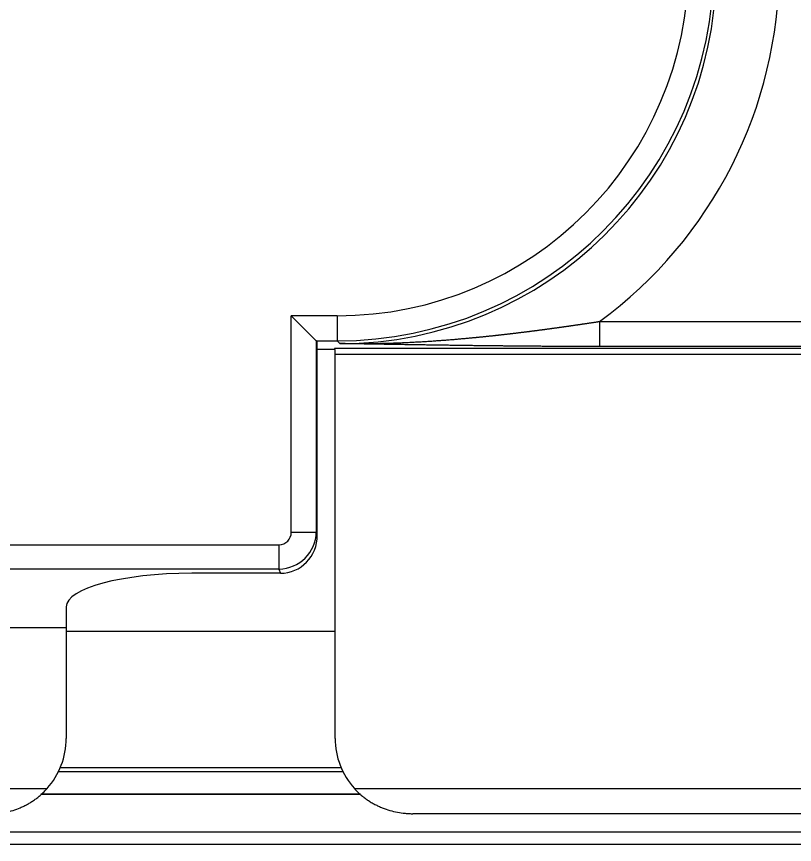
# Model space of a CAD drawing. Header units: millimetres. Extents: x -36 to 4467, y 2 to 3322.
# Drawn here: x 424.6 to 486.6, y 1399.9 to 1465.9 of the extents above; entities that cross this region are included whole.
import ezdxf

# ---------------------------------------------------------------- set-up
doc = ezdxf.new("R2010")
doc.units = ezdxf.units.MM

msp = doc.modelspace()

# ---------------------------------------------------------------- linework, layer by layer
for p, q in [((446.499, 1442.037), (448.492, 1440.044)), ((446.499, 1424.797), (446.499, 1442.037)), ((450.158, 1442.037), (446.499, 1442.037)), ((450.158, 1442.037), (450.158, 1440.038)), ((471.051, 1441.583), (487.79, 1441.583)), ((448.492, 1440.044), (448.492, 1424.797)), ((448.573, 1440.009), (448.501, 1440.038)), ((448.501, 1440.038), (450.158, 1440.038)), ((448.573, 1424.549), (448.573, 1440.009)), ((450.158, 1440.038), (450.376, 1439.82)), ((487.79, 1439.584), (471.051, 1439.584)), ((448.572, 1439.364), (449.976, 1439.364)), ((448.572, 1439.364), (449.976, 1439.364)), ((449.952, 1439.459), (534.513, 1439.459)), ((449.994, 1408.355), (449.994, 1438.959)), ((534.555, 1438.959), (449.994, 1438.959)), ((446.499, 1424.797), (448.492, 1424.797)), ((448.573, 1424.549), (448.492, 1424.797)), ((375.134, 1423.785), (445.518, 1423.785)), ((445.518, 1423.785), (445.518, 1421.853)), ((445.518, 1421.853), (375.134, 1421.853)), ((445.518, 1421.853), (445.629, 1421.513)), ((445.629, 1421.513), (438.573, 1421.513)), ((428.573, 1418.834), (428.573, 1417.159)), ((428.573, 1417.159), (375.623, 1417.159)), ((428.573, 1417.159), (428.573, 1408.355)), ((428.568, 1416.905), (449.992, 1416.905)), ((450.477, 1406.005), (428.095, 1406.005)), ((427.949, 1405.705), (450.606, 1405.705)), ((368.037, 1404.355), (427.045, 1404.355)), ((451.528, 1404.355), (530.554, 1404.355)), ((426.562, 1403.905), (452.004, 1403.905)), ((452.011, 1403.905), (426.564, 1403.905)), ((530.554, 1402.355), (456.192, 1402.355)), ((353.168, 1400.905), (548.573, 1400.905)), ((548.573, 1399.905), (353.168, 1399.905))]:
    msp.add_line(p, q)
msp.add_arc((422.573, 1408.355), 6, 318.18969, 0)
for centre, major_axis, ratio, start_param, end_param in [((450.124, 1470.054), (-21.236, 21.236), 0.998945, 2.356803, 3.926382), ((450.124, 1470.054), (19.823, -19.823), 0.998783, 5.498396, 7.067974), ((450.334, 1469.844), (-21.248, 21.248), 0.998378, 2.356806, 3.913648), ((450.334, 1469.844), (24.779, -24.779), 0.998783, 6.130171, 7.067974), ((471.051, 1441.583), (0, -2), 0.000002, 4.712393, 6.283185), ((448.507, 1442.037), (0, 2), 0.087489, 3.054326, 3.106686), ((449.95, 1438.959), (0, 0.5), 0.087489, 4.712389, 6.248279), ((445.495, 1424.82), (2.852, 0.931), 0.987986, 4.407896, 5.956133), ((445.495, 1424.82), (0.322, -0.988), 0.962495, 5.978692, 7.526929), ((445.561, 1424.619), (0.967, -2.963), 0.962495, 5.978692, 7.526929), ((438.573, 1418.834), (-10, 0), 0.267949, 4.712389, 6.283185), ((456.017, 1408.355), (6.023, 0), 0.996195, 3.141593, 3.87132)]:
    msp.add_ellipse(centre, major_axis=major_axis, ratio=ratio, start_param=start_param, end_param=end_param)
for points, degree, knots in [([(450.376, 1439.82), (450.472, 1439.819), (450.662, 1439.817), (450.946, 1439.815), (451.227, 1439.814), (451.505, 1439.814), (451.78, 1439.814), (452.053, 1439.816), (452.322, 1439.818), (452.59, 1439.821), (452.854, 1439.825), (453.116, 1439.829), (453.375, 1439.834), (453.631, 1439.84), (453.885, 1439.846), (454.135, 1439.853), (454.384, 1439.861), (454.629, 1439.869), (454.872, 1439.877), (455.113, 1439.887), (455.351, 1439.896), (455.586, 1439.907), (455.818, 1439.917), (456.048, 1439.928), (456.275, 1439.94), (456.5, 1439.952), (456.722, 1439.964), (456.941, 1439.977), (457.158, 1439.99), (457.372, 1440.003), (457.583, 1440.017), (457.792, 1440.031), (457.998, 1440.045), (458.201, 1440.059), (458.402, 1440.074), (458.6, 1440.089), (458.796, 1440.104), (458.988, 1440.119), (459.179, 1440.134), (459.366, 1440.149), (459.55, 1440.165), (459.732, 1440.18), (459.912, 1440.196), (460.088, 1440.212), (460.262, 1440.227), (460.433, 1440.243), (460.601, 1440.258), (460.745, 1440.272), (460.866, 1440.283), (460.965, 1440.293), (461.063, 1440.302), (461.162, 1440.312), (461.26, 1440.321), (461.358, 1440.331), (461.455, 1440.34), (461.553, 1440.35), (461.65, 1440.36), (461.747, 1440.37), (461.844, 1440.38), (461.941, 1440.389), (462.037, 1440.399), (462.133, 1440.409), (462.23, 1440.419), (462.325, 1440.43), (462.421, 1440.44), (462.517, 1440.45), (462.612, 1440.46), (462.707, 1440.47), (462.802, 1440.481), (462.896, 1440.491), (462.991, 1440.502), (463.085, 1440.512), (463.179, 1440.522), (463.273, 1440.533), (463.367, 1440.544), (463.46, 1440.554), (463.553, 1440.565), (463.646, 1440.575), (463.739, 1440.586), (463.832, 1440.597), (463.924, 1440.608), (464.016, 1440.618), (464.108, 1440.629), (464.2, 1440.64), (464.292, 1440.651), (464.383, 1440.662), (464.474, 1440.673), (464.565, 1440.684), (464.656, 1440.695), (464.746, 1440.706), (464.837, 1440.717), (464.927, 1440.728), (465.017, 1440.739), (465.107, 1440.75), (465.196, 1440.762), (465.285, 1440.773), (465.375, 1440.784), (465.463, 1440.795), (465.552, 1440.806), (465.641, 1440.818), (465.729, 1440.829), (465.817, 1440.84), (465.905, 1440.852), (465.992, 1440.863), (466.08, 1440.874), (466.167, 1440.886), (466.254, 1440.897), (466.341, 1440.909), (466.427, 1440.92), (466.513, 1440.932), (466.6, 1440.943), (466.685, 1440.954), (466.771, 1440.966), (466.857, 1440.977), (466.942, 1440.989), (467.027, 1441), (467.112, 1441.012), (467.196, 1441.023), (467.28, 1441.035), (467.365, 1441.047), (467.448, 1441.058), (467.532, 1441.07), (467.616, 1441.081), (467.699, 1441.093), (467.782, 1441.104), (467.864, 1441.116), (467.947, 1441.128), (468.029, 1441.139), (468.111, 1441.151), (468.193, 1441.162), (468.275, 1441.174), (468.356, 1441.185), (468.437, 1441.197), (468.518, 1441.209), (468.599, 1441.22), (468.679, 1441.232), (468.76, 1441.243), (468.839, 1441.255), (468.919, 1441.266), (468.999, 1441.278), (469.078, 1441.289), (469.157, 1441.301), (469.236, 1441.312), (469.314, 1441.324), (469.392, 1441.335), (469.47, 1441.347), (469.548, 1441.358), (469.626, 1441.37), (469.703, 1441.381), (469.78, 1441.392), (469.857, 1441.404), (469.933, 1441.415), (470.01, 1441.426), (470.086, 1441.438), (470.162, 1441.449), (470.237, 1441.46), (470.312, 1441.472), (470.387, 1441.483), (470.462, 1441.494), (470.537, 1441.505), (470.611, 1441.516), (470.685, 1441.528), (470.759, 1441.539), (470.832, 1441.55), (470.905, 1441.561), (470.978, 1441.572), (471.027, 1441.579), (471.051, 1441.583)], 3, [0, 0, 0, 0, 0.014105, 0.02807, 0.041895, 0.055581, 0.069129, 0.08254, 0.095813, 0.108949, 0.12195, 0.134814, 0.147544, 0.160138, 0.172597, 0.184922, 0.197113, 0.209171, 0.221094, 0.232884, 0.24454, 0.256063, 0.267453, 0.278709, 0.289833, 0.300823, 0.31168, 0.322404, 0.332994, 0.343452, 0.353775, 0.363965, 0.374022, 0.383944, 0.393733, 0.403387, 0.412907, 0.422292, 0.431542, 0.440657, 0.449637, 0.458481, 0.467189, 0.475761, 0.484196, 0.492495, 0.500656, 0.508681, 0.513477, 0.518262, 0.523037, 0.5278, 0.532552, 0.537293, 0.542022, 0.546741, 0.551449, 0.556145, 0.560831, 0.565505, 0.570168, 0.574821, 0.579462, 0.584092, 0.588711, 0.593318, 0.597915, 0.602501, 0.607075, 0.611639, 0.616191, 0.620732, 0.625262, 0.629782, 0.634289, 0.638786, 0.643272, 0.647746, 0.65221, 0.656662, 0.661103, 0.665533, 0.669952, 0.67436, 0.678756, 0.683141, 0.687515, 0.691878, 0.69623, 0.70057, 0.7049, 0.709218, 0.713524, 0.71782, 0.722104, 0.726377, 0.730638, 0.734889, 0.739128, 0.743355, 0.747572, 0.751777, 0.75597, 0.760153, 0.764324, 0.768483, 0.772631, 0.776768, 0.780893, 0.785007, 0.789109, 0.7932, 0.797279, 0.801347, 0.805403, 0.809448, 0.813481, 0.817502, 0.821512, 0.82551, 0.829497, 0.833472, 0.837435, 0.841387, 0.845327, 0.849255, 0.853172, 0.857077, 0.86097, 0.864851, 0.86872, 0.872578, 0.876424, 0.880258, 0.88408, 0.88789, 0.891688, 0.895474, 0.899249, 0.903011, 0.906762, 0.9105, 0.914226, 0.917941, 0.921643, 0.925333, 0.929011, 0.932677, 0.936331, 0.939972, 0.943602, 0.947219, 0.950824, 0.954417, 0.957997, 0.961566, 0.965121, 0.968665, 0.972196, 0.975715, 0.979222, 0.982716, 0.986198, 0.989667, 0.993124, 0.996568, 1, 1, 1, 1]), ([(468.097, 1439.591), (466.031, 1439.6), (463.761, 1439.623), (462.512, 1439.635), (461.184, 1439.651), (459.756, 1439.669), (458.193, 1439.692), (456.561, 1439.715), (453.701, 1439.763), (452.605, 1439.781), (452.117, 1439.79), (451.515, 1439.8), (450.945, 1439.81), (450.376, 1439.82)], 2, [0, 0, 0, 0.364638, 0.364638, 0.523479, 0.523479, 0.682319, 0.682319, 0.84116, 0.92058, 0.92058, 0.96029, 0.96029, 1, 1, 1]), ([(422.573, 1402.355), (422.597, 1402.355), (422.622, 1402.356), (422.672, 1402.356), (422.747, 1402.358), (422.821, 1402.36), (422.921, 1402.365), (422.97, 1402.368), (423.069, 1402.376), (423.119, 1402.38), (423.366, 1402.405), (423.562, 1402.434), (423.952, 1402.513), (424.147, 1402.562), (424.533, 1402.681), (424.726, 1402.751), (424.966, 1402.853), (425.014, 1402.874), (425.11, 1402.918), (425.157, 1402.94), (425.299, 1403.01), (425.393, 1403.059), (425.579, 1403.162), (425.671, 1403.216), (425.854, 1403.331), (425.944, 1403.391), (426.123, 1403.518), (426.212, 1403.584), (426.322, 1403.671), (426.344, 1403.689), (426.388, 1403.725), (426.453, 1403.779), (426.517, 1403.834), (426.644, 1403.947), (426.727, 1404.025), (426.888, 1404.186), (426.968, 1404.269), (427.045, 1404.355)], 3, [0, 0, 0, 0, 0.015625, 0.015625, 0.03125, 0.0625, 0.0625, 0.09375, 0.09375, 0.125, 0.125, 0.25, 0.25, 0.375, 0.375, 0.5, 0.5, 0.53125, 0.53125, 0.5625, 0.5625, 0.625, 0.625, 0.6875, 0.6875, 0.75, 0.75, 0.8125, 0.8125, 0.828125, 0.828125, 0.84375, 0.875, 0.875, 0.9375, 0.9375, 1, 1, 1, 1]), ([(451.528, 1404.355), (451.608, 1404.267), (451.689, 1404.181), (451.857, 1404.017), (451.944, 1403.938), (452.076, 1403.824), (452.143, 1403.767), (452.211, 1403.713), (452.256, 1403.677), (452.279, 1403.659), (452.394, 1403.571), (452.487, 1403.505), (452.674, 1403.378), (452.769, 1403.318), (452.959, 1403.204), (453.056, 1403.15), (453.25, 1403.047), (453.348, 1402.999), (453.496, 1402.93), (453.546, 1402.908), (453.646, 1402.865), (453.696, 1402.844), (453.947, 1402.743), (454.148, 1402.675), (454.551, 1402.558), (454.754, 1402.509), (455.161, 1402.432), (455.365, 1402.404), (455.674, 1402.375), (455.777, 1402.367), (455.933, 1402.36), (455.985, 1402.358), (456.063, 1402.357), (456.088, 1402.356), (456.14, 1402.356), (456.166, 1402.355), (456.192, 1402.355)], 3, [0, 0, 0, 0, 0.0625, 0.0625, 0.125, 0.125, 0.15625, 0.171875, 0.171875, 0.1875, 0.1875, 0.25, 0.25, 0.3125, 0.3125, 0.375, 0.375, 0.4375, 0.4375, 0.46875, 0.46875, 0.5, 0.5, 0.625, 0.625, 0.75, 0.75, 0.875, 0.875, 0.9375, 0.9375, 0.96875, 0.96875, 0.984375, 0.984375, 1, 1, 1, 1])]:
    msp.add_open_spline(points, degree=degree, knots=knots)
msp.add_open_spline([(471.051, 1439.584), (469.63, 1439.584), (468.097, 1439.591)], degree=2)

doc.saveas('drawing.dxf')
